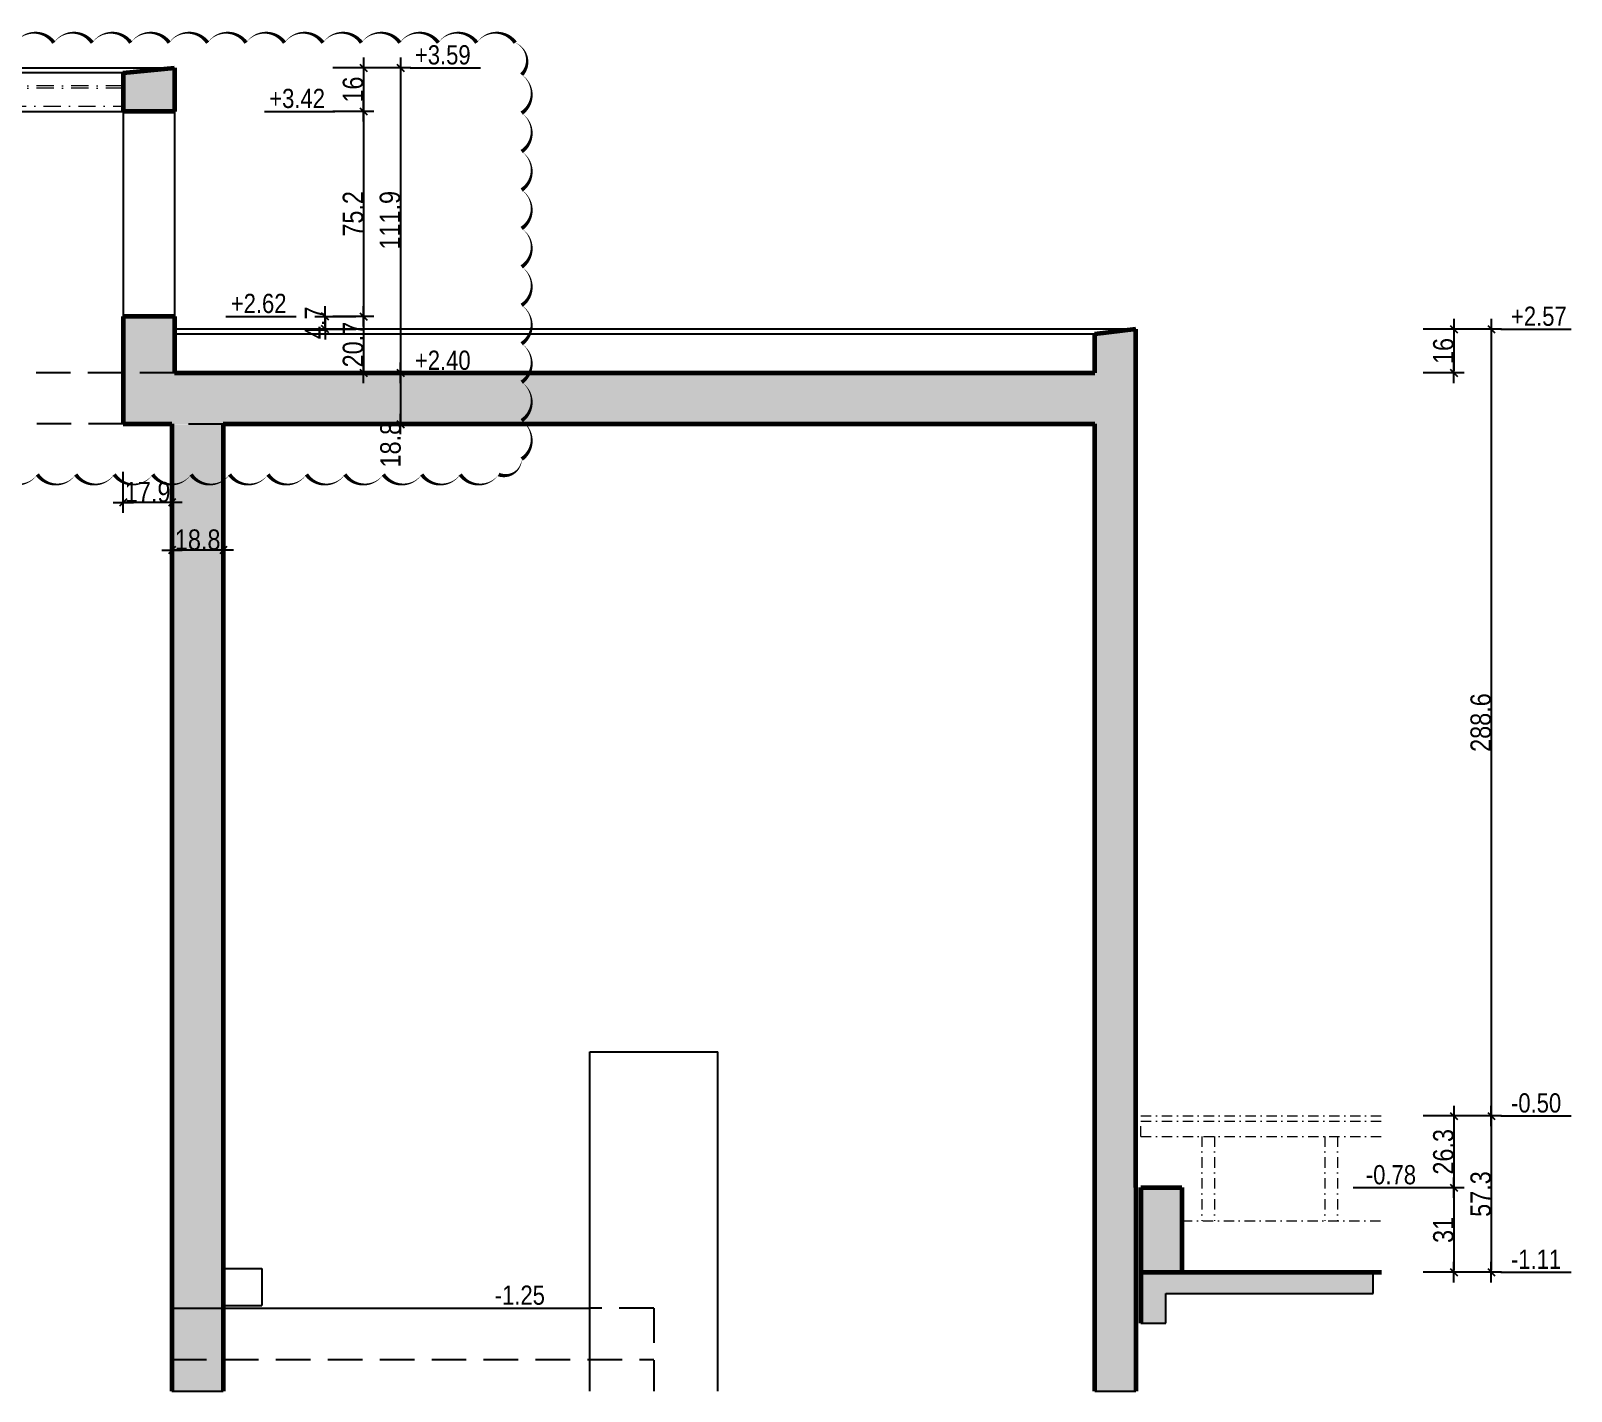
# Model space of a CAD drawing. Header units: millimetres. Extents: x 27344 to 33753, y -41751 to -37578.
# Drawn here: x 29297 to 30427, y -40764 to -39766 of the extents above; entities that cross this region are included whole.
import ezdxf

# ---------------------------------------------------------------- set-up
doc = ezdxf.new("R2010")
doc.units = ezdxf.units.MM
doc.linetypes.add('CACHEX2', pattern=[19.05, 12.7, -6.35])
doc.linetypes.add('TIRETPTX2', pattern=[50.8, 25.4, -12.7, 0, -12.7])
for name, color, linetype in [('01_cote_gen', 4, 'Continuous'), ('01_linteaux', 2, 'Continuous'), ('01_murs_sup', 2, 'CACHEX2'), ('01_poch_BN', 9, 'Continuous'), ('01_texte', 230, 'Continuous'), ('AA_COTES', 2, 'Continuous')]:
    doc.layers.add(name, color=color, linetype=linetype)
doc.layers.add('01_murs_coup', color=5, linetype='Continuous', lineweight=60)
doc.layers.add('01_tram_axes', color=2, linetype='TIRETPTX2', lineweight=9)
doc.styles.add('ARIAL NA', font='ARIALN.TTF')
doc.styles.add('STYLE2', font='ARIALN.TTF')
doc.dimstyles.new('JB25', dxfattribs={"dimscale": 0.1, "dimtxt": 150, "dimasz": 15, "dimexe": 0.1, "dimexo": 0.1, "dimgap": 0.09, "dimtad": 1, "dimdec": 1, "dimlfac": 0.5, "dimdsep": 46, "dimtxsty": 'STYLE2', "dimblk1": 'BOND_G', "dimblk2": 'BOND_D', "dimsah": 1, "dimcen": 1.5, "dimdle": 0.01, "dimse1": 1, "dimse2": 1, "dimclrd": 4, "dimclre": 2, "dimclrt": 6, "dimazin": 2, "dimtfac": 2.333333, "dimtdec": 1, "dimtix": 1, "dimtmove": 2, "dimatfit": 3, "dimldrblk": 'BOND_G', "dimfxl": 1, "dimtolj": 1, "dimtzin": 0, "dimarcsym": 0})

# ---------------------------------------------------------------- blocks, each defined once
blk = doc.blocks.new('BOND_G')
at = {"layer": 'AA_COTES', "color": 0}
for p, q in [((0, -5), (0, 15)), ((5, 0), (-5, 0)), ((1.77, 1.77), (-1.77, -1.77))]:
    blk.add_line(p, q, dxfattribs=at)
blk = doc.blocks.new('BOND_D')
at = {"layer": 'AA_COTES', "color": 0}
for p, q in [((5, 0), (-5, 0)), ((-1.77, -1.77), (1.77, 1.77)), ((0, 5), (0, -15))]:
    blk.add_line(p, q, dxfattribs=at)
blk = doc.blocks.new('*D3528')
at = {"layer": '01_cote_gen', "color": 4, "lineweight": -2, "ltscale": 0.1, "transparency": 16777216}
blk.add_line((29568.2, -39794.5), (29568.2, -40015.3), dxfattribs=at)
at = {"layer": 'Defpoints', "color": 0, "ltscale": 0.1, "transparency": 16777216}
for p in [(29412.6, -39793), (29528.6, -40016.8), (29568.2, -40016.8)]:
    blk.add_point(p, dxfattribs=at)
at = {"layer": '01_cote_gen', "color": 4, "lineweight": -2, "ltscale": 0.1, "transparency": 16777216, "xscale": 1.5, "yscale": 1.5, "zscale": 1.5}
for name, p, rotation in [('BOND_G', (29568.2, -39793), 90), ('BOND_D', (29568.2, -40016.8), 270)]:
    blk.add_blockref(name, p, dxfattribs=dict(at, rotation=rotation))
at = {"layer": '01_cote_gen', "color": 6, "ltscale": 0.1, "transparency": 16777216, "insert": (29560.5, -39904.9), "char_height": 15, "attachment_point": 5, "rotation": 90, "style": 'STYLE2'}
blk.add_mtext('\\A1;111.9', dxfattribs=at)
blk = doc.blocks.new('*D3535')
at = {"layer": '01_cote_gen', "color": 4, "lineweight": -2, "ltscale": 0.1, "transparency": 16777216}
blk.add_line((30340.8, -40563.5), (30340.8, -40613.1), dxfattribs=at)
at = {"layer": 'Defpoints', "color": 0, "ltscale": 0.1, "transparency": 16777216}
for p in [(30347.1, -40562), (30164.6, -40614.6), (30340.8, -40614.6)]:
    blk.add_point(p, dxfattribs=at)
at = {"layer": '01_cote_gen', "color": 4, "lineweight": -2, "ltscale": 0.1, "transparency": 16777216, "xscale": 1.5, "yscale": 1.5, "zscale": 1.5}
for name, p, rotation in [('BOND_G', (30340.8, -40562), 90), ('BOND_D', (30340.8, -40614.6), 270)]:
    blk.add_blockref(name, p, dxfattribs=dict(at, rotation=rotation))
at = {"layer": '01_cote_gen', "color": 6, "ltscale": 0.1, "transparency": 16777216, "insert": (30333.2, -40588.3), "char_height": 15, "attachment_point": 5, "rotation": 90, "style": 'STYLE2'}
blk.add_mtext('\\A1;26.3', dxfattribs=at)
blk = doc.blocks.new('*D3536')
at = {"layer": '01_cote_gen', "color": 4, "lineweight": -2, "ltscale": 0.1, "transparency": 16777216}
blk.add_line((30340.8, -40616.1), (30340.8, -40675.1), dxfattribs=at)
at = {"layer": 'Defpoints', "color": 0, "ltscale": 0.1, "transparency": 16777216}
for p in [(30164.6, -40614.6), (30201, -40676.6), (30340.8, -40676.6)]:
    blk.add_point(p, dxfattribs=at)
at = {"layer": '01_cote_gen', "color": 4, "lineweight": -2, "ltscale": 0.1, "transparency": 16777216, "xscale": 1.5, "yscale": 1.5, "zscale": 1.5}
for name, p, rotation in [('BOND_G', (30340.8, -40614.6), 90), ('BOND_D', (30340.8, -40676.6), 270)]:
    blk.add_blockref(name, p, dxfattribs=dict(at, rotation=rotation))
at = {"layer": '01_cote_gen', "color": 6, "ltscale": 0.1, "transparency": 16777216, "insert": (30333.2, -40645.6), "char_height": 15, "attachment_point": 5, "rotation": 90, "style": 'STYLE2'}
blk.add_mtext('\\A1;31', dxfattribs=at)
blk = doc.blocks.new('*D3537')
at = {"layer": '01_cote_gen', "color": 4, "lineweight": -2, "ltscale": 0.1, "transparency": 16777216}
blk.add_line((30368.3, -40563.5), (30368.3, -40675.1), dxfattribs=at)
at = {"layer": 'Defpoints', "color": 0, "ltscale": 0.1, "transparency": 16777216}
for p in [(30361.2, -40562), (30347.9, -40676.6), (30368.3, -40676.6)]:
    blk.add_point(p, dxfattribs=at)
at = {"layer": '01_cote_gen', "color": 4, "lineweight": -2, "ltscale": 0.1, "transparency": 16777216, "xscale": 1.5, "yscale": 1.5, "zscale": 1.5}
for name, p, rotation in [('BOND_G', (30368.3, -40562), 90), ('BOND_D', (30368.3, -40676.6), 270)]:
    blk.add_blockref(name, p, dxfattribs=dict(at, rotation=rotation))
at = {"layer": '01_cote_gen', "color": 6, "ltscale": 0.1, "transparency": 16777216, "insert": (30360.6, -40619.3), "char_height": 15, "attachment_point": 5, "rotation": 90, "style": 'STYLE2'}
blk.add_mtext('\\A1;57.3', dxfattribs=at)
blk = doc.blocks.new('*D3538')
at = {"layer": '01_cote_gen', "color": 4, "lineweight": -2, "ltscale": 0.1, "transparency": 16777216}
blk.add_line((30368.3, -39986.3), (30368.3, -40560.5), dxfattribs=at)
at = {"layer": 'Defpoints', "color": 0, "ltscale": 0.1, "transparency": 16777216}
for p in [(30104.9, -39984.8), (30214.5, -40562), (30368.3, -40562)]:
    blk.add_point(p, dxfattribs=at)
at = {"layer": '01_cote_gen', "color": 4, "lineweight": -2, "ltscale": 0.1, "transparency": 16777216, "xscale": 1.5, "yscale": 1.5, "zscale": 1.5}
for name, p, rotation in [('BOND_G', (30368.3, -39984.8), 90), ('BOND_D', (30368.3, -40562), 270)]:
    blk.add_blockref(name, p, dxfattribs=dict(at, rotation=rotation))
at = {"layer": '01_cote_gen', "color": 6, "ltscale": 0.1, "transparency": 16777216, "insert": (30360.6, -40273.4), "char_height": 15, "attachment_point": 5, "rotation": 90, "style": 'STYLE2'}
blk.add_mtext('\\A1;288.6', dxfattribs=at)
blk = doc.blocks.new('*D3655')
at = {"layer": '01_cote_gen', "color": 4, "lineweight": -2, "ltscale": 0.1, "transparency": 16777216}
blk.add_line((29436.7, -40146.9), (29402.1, -40146.9), dxfattribs=at)
at = {"layer": 'Defpoints', "color": 0, "ltscale": 0.1, "transparency": 16777216}
for p in [(29400.6, -40105.2), (29438.2, -40105.2), (29400.6, -40146.9)]:
    blk.add_point(p, dxfattribs=at)
at = {"layer": '01_cote_gen', "color": 4, "lineweight": -2, "ltscale": 0.1, "transparency": 16777216, "xscale": 1.5, "yscale": 1.5, "zscale": 1.5, "rotation": 180}
blk.add_blockref('BOND_D', (29400.6, -40146.9), dxfattribs=at)
at = {"layer": '01_cote_gen', "color": 4, "lineweight": -2, "ltscale": 0.1, "transparency": 16777216, "xscale": 1.5, "yscale": 1.5, "zscale": 1.5}
blk.add_blockref('BOND_G', (29438.2, -40146.9), dxfattribs=at)
at = {"layer": '01_cote_gen', "color": 6, "ltscale": 0.1, "transparency": 16777216, "insert": (29419.4, -40139.3), "char_height": 15, "attachment_point": 5, "style": 'STYLE2'}
blk.add_mtext('\\A1;18.8', dxfattribs=at)
blk = doc.blocks.new('*D3539')
at = {"layer": '01_cote_gen', "color": 4, "lineweight": -2, "ltscale": 0.1, "transparency": 16777216}
blk.add_line((29399.1, -40112), (29366.3, -40112), dxfattribs=at)
at = {"layer": 'Defpoints', "color": 0, "ltscale": 0.1, "transparency": 16777216}
for p in [(29364.8, -40023.1), (29400.6, -40044.5), (29364.8, -40112)]:
    blk.add_point(p, dxfattribs=at)
at = {"layer": '01_cote_gen', "color": 4, "lineweight": -2, "ltscale": 0.1, "transparency": 16777216, "xscale": 1.5, "yscale": 1.5, "zscale": 1.5, "rotation": 180}
blk.add_blockref('BOND_D', (29364.8, -40112), dxfattribs=at)
at = {"layer": '01_cote_gen', "color": 4, "lineweight": -2, "ltscale": 0.1, "transparency": 16777216, "xscale": 1.5, "yscale": 1.5, "zscale": 1.5}
blk.add_blockref('BOND_G', (29400.6, -40112), dxfattribs=at)
at = {"layer": '01_cote_gen', "color": 6, "ltscale": 0.1, "transparency": 16777216, "insert": (29382.7, -40104.4), "char_height": 15, "attachment_point": 5, "style": 'STYLE2'}
blk.add_mtext('\\A1;17.9', dxfattribs=at)
blk = doc.blocks.new('*D3708')
at = {"layer": '01_cote_gen', "color": 4, "lineweight": -2, "ltscale": 0.1, "transparency": 16777216}
blk.add_line((29541.1, -39794.5), (29541.1, -39823.5), dxfattribs=at)
at = {"layer": 'Defpoints', "color": 0, "ltscale": 0.1, "transparency": 16777216}
for p in [(29402.4, -39793), (29402.4, -39825), (29541.1, -39825)]:
    blk.add_point(p, dxfattribs=at)
at = {"layer": '01_cote_gen', "color": 4, "lineweight": -2, "ltscale": 0.1, "transparency": 16777216, "xscale": 1.5, "yscale": 1.5, "zscale": 1.5}
for name, p, rotation in [('BOND_G', (29541.1, -39793), 90), ('BOND_D', (29541.1, -39825), 270)]:
    blk.add_blockref(name, p, dxfattribs=dict(at, rotation=rotation))
at = {"layer": '01_cote_gen', "color": 6, "ltscale": 0.1, "transparency": 16777216, "insert": (29533.4, -39809), "char_height": 15, "attachment_point": 5, "rotation": 90, "style": 'STYLE2'}
blk.add_mtext('\\A1;16', dxfattribs=at)
blk = doc.blocks.new('*D3709')
at = {"layer": '01_cote_gen', "color": 4, "lineweight": -2, "ltscale": 0.1, "transparency": 16777216}
blk.add_line((29541.1, -39826.5), (29541.1, -39973.9), dxfattribs=at)
at = {"layer": 'Defpoints', "color": 0, "ltscale": 0.1, "transparency": 16777216}
for p in [(29519.9, -39825), (29402.4, -39975.4), (29541.1, -39975.4)]:
    blk.add_point(p, dxfattribs=at)
at = {"layer": '01_cote_gen', "color": 4, "lineweight": -2, "ltscale": 0.1, "transparency": 16777216, "xscale": 1.5, "yscale": 1.5, "zscale": 1.5}
for name, p, rotation in [('BOND_G', (29541.1, -39825), 90), ('BOND_D', (29541.1, -39975.4), 270)]:
    blk.add_blockref(name, p, dxfattribs=dict(at, rotation=rotation))
at = {"layer": '01_cote_gen', "color": 6, "ltscale": 0.1, "transparency": 16777216, "insert": (29533.4, -39900.2), "char_height": 15, "attachment_point": 5, "rotation": 90, "style": 'STYLE2'}
blk.add_mtext('\\A1;75.2', dxfattribs=at)
blk = doc.blocks.new('*D3710')
at = {"layer": '01_cote_gen', "color": 4, "lineweight": -2, "ltscale": 0.1, "transparency": 16777216}
blk.add_line((29541.1, -39976.9), (29541.1, -40015.3), dxfattribs=at)
at = {"layer": 'Defpoints', "color": 0, "ltscale": 0.1, "transparency": 16777216}
for p in [(29519.9, -39975.4), (29519.9, -40016.8), (29541.1, -40016.8)]:
    blk.add_point(p, dxfattribs=at)
at = {"layer": '01_cote_gen', "color": 4, "lineweight": -2, "ltscale": 0.1, "transparency": 16777216, "xscale": 1.5, "yscale": 1.5, "zscale": 1.5}
for name, p, rotation in [('BOND_G', (29541.1, -39975.4), 90), ('BOND_D', (29541.1, -40016.8), 270)]:
    blk.add_blockref(name, p, dxfattribs=dict(at, rotation=rotation))
at = {"layer": '01_cote_gen', "color": 6, "ltscale": 0.1, "transparency": 16777216, "insert": (29533.4, -39996.1), "char_height": 15, "attachment_point": 5, "rotation": 90, "style": 'STYLE2'}
blk.add_mtext('\\A1;20.7', dxfattribs=at)
blk = doc.blocks.new('*D3713')
at = {"layer": '01_cote_gen', "color": 4, "lineweight": -2, "ltscale": 0.1, "transparency": 16777216}
for p, q in [((29512.9, -39973.9), (29512.9, -39972.4)), ((29512.9, -39975.4), (29512.9, -39984.8)), ((29512.9, -39986.3), (29512.9, -39987.8))]:
    blk.add_line(p, q, dxfattribs=at)
at = {"layer": 'Defpoints', "color": 0, "ltscale": 0.1, "transparency": 16777216}
for p in [(29402.4, -39975.4), (29402.4, -39984.8), (29512.9, -39984.8)]:
    blk.add_point(p, dxfattribs=at)
at = {"layer": '01_cote_gen', "color": 4, "lineweight": -2, "ltscale": 0.1, "transparency": 16777216, "xscale": 1.5, "yscale": 1.5, "zscale": 1.5}
for name, p, rotation in [('BOND_G', (29512.9, -39975.4), 270), ('BOND_D', (29512.9, -39984.8), 90)]:
    blk.add_blockref(name, p, dxfattribs=dict(at, rotation=rotation))
at = {"layer": '01_cote_gen', "color": 6, "ltscale": 0.1, "transparency": 16777216, "insert": (29505.4, -39980.1), "char_height": 15, "attachment_point": 5, "rotation": 90, "style": 'STYLE2'}
blk.add_mtext('\\A1;4.7', dxfattribs=at)
blk = doc.blocks.new('*D3732')
at = {"layer": '01_cote_gen', "color": 4, "lineweight": -2, "ltscale": 0.1, "transparency": 16777216}
blk.add_line((30340.8, -39986.3), (30340.8, -40015.3), dxfattribs=at)
at = {"layer": 'Defpoints', "color": 0, "ltscale": 0.1, "transparency": 16777216}
for p in [(30107.5, -39984.8), (30031.9, -40016.8), (30340.8, -40016.8)]:
    blk.add_point(p, dxfattribs=at)
at = {"layer": '01_cote_gen', "color": 4, "lineweight": -2, "ltscale": 0.1, "transparency": 16777216, "xscale": 1.5, "yscale": 1.5, "zscale": 1.5}
for name, p, rotation in [('BOND_G', (30340.8, -39984.8), 90), ('BOND_D', (30340.8, -40016.8), 270)]:
    blk.add_blockref(name, p, dxfattribs=dict(at, rotation=rotation))
at = {"layer": '01_cote_gen', "color": 6, "ltscale": 0.1, "transparency": 16777216, "insert": (30333.2, -40000.8), "char_height": 15, "attachment_point": 5, "rotation": 90, "style": 'STYLE2'}
blk.add_mtext('\\A1;16', dxfattribs=at)
blk = doc.blocks.new('*D3733')
at = {"layer": '01_cote_gen', "color": 4, "lineweight": -2, "ltscale": 0.1, "transparency": 16777216}
blk.add_line((29568.2, -40018.3), (29568.2, -40052.9), dxfattribs=at)
at = {"layer": 'Defpoints', "color": 0, "ltscale": 0.1, "transparency": 16777216}
for p in [(29561.1, -40016.8), (29561.1, -40054.4), (29568.2, -40054.4)]:
    blk.add_point(p, dxfattribs=at)
at = {"layer": '01_cote_gen', "color": 4, "lineweight": -2, "ltscale": 0.1, "transparency": 16777216, "xscale": 1.5, "yscale": 1.5, "zscale": 1.5}
for name, p, rotation in [('BOND_G', (29568.2, -40016.8), 90), ('BOND_D', (29568.2, -40054.4), 270)]:
    blk.add_blockref(name, p, dxfattribs=dict(at, rotation=rotation))
at = {"layer": '01_cote_gen', "color": 6, "ltscale": 0.1, "transparency": 16777216, "insert": (29560.9, -40069.5), "char_height": 15, "attachment_point": 5, "rotation": 90, "style": 'STYLE2'}
blk.add_mtext('\\A1;18.8', dxfattribs=at)

msp = doc.modelspace()

# ---------------------------------------------------------------- hatches: boundary and pattern name
at = {"layer": '01_poch_BN', "ltscale": 0.1}
h = msp.add_hatch(color=256, dxfattribs=at)
h.dxf.hatch_style = 1
h.paths.add_polyline_path([(28977.62, -40676.63), (27505.58, -40676.63), (27505.58, -40714.1), (27537.73, -40714.1), (27537.73, -40697.49), (28949.37, -40697.49), (28949.37, -40714.03), (28977.62, -40714.03)])
h.paths.add_polyline_path([(27535.66, -40413.43), (27505.58, -40409.67), (27505.58, -40676.63), (27535.66, -40676.63)])
h.paths.add_polyline_path([(30107.5, -39984.79), (30077.42, -39988.55), (30077.42, -40016.75), (29402.43, -40016.75), (29402.43, -39975.39), (29364.83, -39975.39), (29364.83, -40054.35), (29400.55, -40054.35), (29438.15, -40054.48), (29438.15, -40054.35), (30077.42, -40054.35), (30077.42, -40763.92), (30107.5, -40763.92), (30107.5, -40676.63), (30107.5, -40614.59)])
h.paths.add_polyline_path([(29438.15, -40054.48), (29400.55, -40054.48), (29400.55, -40740.55), (29438.15, -40740.55)], flags=17)
h.paths.add_polyline_path([(29438.15, -40740.55), (29400.55, -40740.55), (29400.55, -40763.92), (29438.15, -40763.92)], flags=17)
h.paths.add_polyline_path([(28977.62, -39862.59), (28940.02, -39862.59), (28940.02, -39885.15), (28541.39, -39885.15), (28541.39, -39796.79), (28507.55, -39793.03), (28507.55, -40676.63), (28541.39, -40676.63), (28541.39, -39922.75), (28940.02, -39922.75), (28940.02, -40676.63), (28977.62, -40676.63)])
h = msp.add_hatch(color=256, dxfattribs=at)
h.dxf.hatch_style = 1
h.paths.add_polyline_path([(29402.43, -39793.03), (29364.83, -39796.79), (29364.83, -39824.99), (29402.43, -39824.99)])
h = msp.add_hatch(color=256, dxfattribs=at)
h.dxf.hatch_style = 1
h.paths.add_polyline_path([(30141.34, -40614.59), (30111.26, -40614.59), (30111.26, -40676.63), (30141.34, -40676.63)])
h.paths.add_polyline_path([(30281.72, -40676.63), (30111.26, -40676.63), (30111.26, -40714.1), (30129.49, -40714.1), (30129.49, -40692.3), (30281.72, -40692.3)])

# ---------------------------------------------------------------- linework, layer by layer
at = {"layer": '01_linteaux', "ltscale": 0.1}
for p, q in [((28507.55, -39793.03), (29402.43, -39793.03)), ((29364.83, -39796.79), (28697.43, -39796.79)), ((28940.02, -39824.99), (29364.83, -39824.99)), ((29364.83, -39824.99), (29364.83, -39975.39)), ((29402.43, -39824.99), (29402.43, -39975.39)), ((30107.5, -39984.79), (29402.43, -39984.79)), ((30077.42, -39988.55), (29402.43, -39988.55)), ((29707.03, -40514.95), (29801.03, -40514.95)), ((29707.03, -40763.92), (29707.03, -40514.95)), ((29801.03, -40763.92), (29801.03, -40514.95)), ((29438.15, -40674), (29466.42, -40674)), ((29466.42, -40674), (29466.42, -40701.07)), ((29400.55, -40702.95), (29707.03, -40702.95)), ((29438.15, -40701.07), (29466.42, -40701.07))]:
    msp.add_line(p, q, dxfattribs=at)
at = {"layer": '01_murs_coup'}
for p, q in [((29364.83, -39796.79), (29402.43, -39793.03)), ((29402.43, -39793.03), (29402.43, -39824.99)), ((29364.83, -39796.79), (29364.83, -39824.99)), ((29402.43, -39824.99), (29364.83, -39824.99)), ((29364.83, -39975.39), (29364.83, -40054.35)), ((29402.43, -39975.39), (29364.83, -39975.39)), ((29402.43, -39975.39), (29402.43, -40016.75)), ((30107.5, -39984.79), (30077.42, -39988.55)), ((30107.5, -40614.59), (30107.5, -39984.79)), ((30077.42, -40016.75), (30077.42, -39988.55)), ((29402.43, -40016.75), (30077.42, -40016.75)), ((29364.83, -40054.35), (29400.55, -40054.35)), ((29400.55, -40054.35), (29400.55, -40763.92)), ((29438.15, -40054.35), (29438.15, -40763.92)), ((29438.15, -40054.35), (30077.42, -40054.35)), ((30077.42, -40763.92), (30077.42, -40054.35)), ((30111.26, -40614.59), (30141.34, -40614.59)), ((30141.34, -40614.59), (30141.34, -40676.63)), ((29400.55, -40676.63), (29400.55, -40714.1)), ((30111.26, -40676.63), (30287.64, -40676.63))]:
    msp.add_line(p, q, dxfattribs=at)
for points in [[(30107.5, -40614.59), (30107.5, -40676.63), (30107.5, -40763.92)], [(30111.26, -40614.59), (30111.26, -40676.63), (30111.26, -40714.1)]]:
    msp.add_lwpolyline(points, dxfattribs=at)
at = {"layer": '01_murs_sup', "ltscale": 2}
for p, q in [((29402.43, -40016.75), (28977.62, -40016.75)), ((29364.83, -40054.35), (28977.62, -40054.35)), ((29438.15, -40054.48), (29400.55, -40054.48)), ((29754.03, -40702.95), (29707.03, -40702.95)), ((29754.03, -40702.95), (29754.03, -40763.92)), ((29400.55, -40740.55), (29754.03, -40740.55))]:
    msp.add_line(p, q, dxfattribs=at)
at = {"layer": '01_poch_BN', "ltscale": 0.1}
for p, q in [((30281.72, -40692.3), (30281.72, -40676.63)), ((30129.49, -40714.1), (30129.49, -40692.3)), ((30129.49, -40692.3), (30281.72, -40692.3)), ((30111.26, -40714.1), (30129.49, -40714.1)), ((29400.55, -40763.92), (29438.15, -40763.92)), ((30077.42, -40763.92), (30107.5, -40763.92))]:
    msp.add_line(p, q, dxfattribs=at)
at = {"layer": '01_texte'}
for p, q in [((29575.2, -39793.03), (29626.76, -39793.03)), ((29468.35, -39824.99), (29519.91, -39824.99)), ((29440.15, -39975.39), (29491.71, -39975.39)), ((30375.34, -39984.79), (30426.89, -39984.79)), ((30375.34, -40561.95), (30426.89, -40561.95)), ((30266.89, -40614.59), (30319.69, -40614.59)), ((30375.34, -40676.63), (30426.89, -40676.63))]:
    msp.add_line(p, q, dxfattribs=at)
msp.add_lwpolyline([(29285.73, -39774.64, 0, 2.82, -0.5205671), (29313.93, -39774.64, 0, 2.82, -0.5205671), (29342.13, -39774.64, 0, 2.82, -0.5205671), (29370.33, -39774.64, 0, 2.82, -0.5205671), (29398.53, -39774.64, 0, 2.82, -0.5205671), (29426.73, -39774.64, 0, 2.82, -0.5205671), (29454.93, -39774.64, 0, 2.82, -0.5205671), (29483.13, -39774.64, 0, 2.82, -0.5205671), (29511.33, -39774.64, 0, 2.82, -0.5205671), (29539.53, -39774.64, 0, 2.82, -0.5205671), (29567.73, -39774.64, 0, 2.82, -0.5205671), (29595.93, -39774.64, 0, 2.82, -0.5205671), (29624.13, -39774.64, 0, 2.82, -0.5205671), (29652.33, -39774.64, 0, 2.82, -0.5205671), (29657.07, -39798.09, 0, 2.82, -0.5205671), (29657.07, -39826.29, 0, 2.82, -0.5205671), (29657.07, -39854.49, 0, 2.82, -0.5205671), (29657.07, -39882.69, 0, 2.82, -0.5205671), (29657.07, -39910.89, 0, 2.82, -0.5205671), (29657.07, -39939.09, 0, 2.82, -0.5205671), (29657.07, -39967.29, 0, 2.82, -0.5205671), (29657.07, -39995.49, 0, 2.82, -0.5205671), (29657.07, -40023.69, 0, 2.82, -0.5205671), (29657.07, -40051.89, 0, 2.82, -0.5205671), (29657.07, -40080.09, 0, 2.82, -0.5205671), (29640.18, -40091.4, 0, 2.82, -0.5205671), (29611.98, -40091.4, 0, 2.82, -0.5205671), (29583.78, -40091.4, 0, 2.82, -0.5205671), (29555.58, -40091.4, 0, 2.82, -0.5205671), (29527.38, -40091.4, 0, 2.82, -0.5205671), (29499.18, -40091.4, 0, 2.82, -0.5205671), (29470.98, -40091.4, 0, 2.82, -0.5205671), (29442.78, -40091.4, 0, 2.82, -0.5205671), (29414.58, -40091.4, 0, 2.82, -0.5205671), (29386.38, -40091.4, 0, 2.82, -0.5205671), (29358.18, -40091.4, 0, 2.82, -0.5205671), (29329.98, -40091.4, 0, 2.82, -0.5205671), (29301.78, -40091.4, 0, 2.82, -0.5205671), (29273.58, -40091.4, 0, 2.82, -0.5205671)], format="xyseb", dxfattribs=at)
at = {"layer": '01_tram_axes', "ltscale": 0.5}
for p, q in [((29364.83, -39806.19), (28923.88, -39806.19)), ((29364.83, -39808.07), (28925.76, -39808.07)), ((28923.88, -39821.23), (29364.83, -39821.23))]:
    msp.add_line(p, q, dxfattribs=at)
at = {"layer": '01_tram_axes', "ltscale": 0.3}
for p, q in [((30107.5, -40576.99), (30107.5, -40561.95)), ((30111.26, -40561.95), (30287.64, -40561.95)), ((30111.26, -40576.99), (30111.26, -40561.95)), ((30111.26, -40565.71), (30287.64, -40565.71)), ((30111.26, -40576.99), (30287.64, -40576.99)), ((30155.91, -40576.99), (30155.91, -40639.03)), ((30165.31, -40576.99), (30165.31, -40639.03)), ((30246.15, -40576.99), (30246.15, -40639.03)), ((30255.55, -40576.99), (30255.55, -40639.03)), ((30141.34, -40639.03), (30287.64, -40639.03))]:
    msp.add_line(p, q, dxfattribs=at)

# ---------------------------------------------------------------- texts
at = {"layer": '01_texte', "style": 'ARIAL NA'}
for s, p in [('+3.59', (29578.76, -39790.57)), ('+3.42', (29471.9, -39822.53)), ('+2.62', (29443.7, -39972.93)), ('+2.57', (30382.74, -39982.33)), ('+2.40', (29578.76, -40014.63)), ('-0.50', (30382.74, -40559.49)), ('-0.78', (30276.27, -40612.14)), ('-1.11', (30382.74, -40674.17)), ('-1.25', (29637.3, -40700.49))]:
    msp.add_text(s, height=14.1, dxfattribs=at).set_placement(p)

# ---------------------------------------------------------------- dimensions: what is measured, and where the dimension line sits
at = {"layer": '01_cote_gen', "ltscale": 0.1}
for base, p1, p2, picture, middle in [((29541.06, -39824.99), (29402.43, -39793.03), (29402.43, -39824.99), '*D3708', (29533.39, -39809.01)), ((29568.15, -40016.75), (29412.56, -39793.03), (29528.59, -40016.75), '*D3528', (29560.48, -39904.89)), ((29541.06, -39975.39), (29519.91, -39824.99), (29402.43, -39975.39), '*D3709', (29533.39, -39900.19)), ((29512.93, -39984.79), (29402.43, -39975.39), (29402.43, -39984.79), '*D3713', (29505.42, -39980.09)), ((29541.06, -40016.75), (29519.91, -39975.39), (29519.91, -40016.75), '*D3710', (29533.39, -39996.07)), ((30340.84, -40016.75), (30107.5, -39984.79), (30031.9, -40016.75), '*D3732', (30333.17, -40000.77)), ((30368.29, -40561.95), (30104.87, -39984.79), (30214.45, -40561.95), '*D3538', (30360.62, -40273.37)), ((30340.84, -40614.59), (30347.14, -40561.95), (30164.62, -40614.59), '*D3535', (30333.17, -40588.27)), ((30368.29, -40676.63), (30361.24, -40561.95), (30347.89, -40676.63), '*D3537', (30360.62, -40619.29)), ((30340.84, -40676.63), (30164.62, -40614.59), (30201, -40676.63), '*D3536', (30333.17, -40645.61))]:
    dim = msp.add_linear_dim(base=base, p1=p1, p2=p2, angle=90, dimstyle='JB25', dxfattribs=at)
    dim.commit()
    dim.dimension.update_dxf_attribs({"geometry": picture, "text_midpoint": middle})
dim = msp.add_linear_dim(base=(29568.15, -40054.35), p1=(29561.1, -40016.75), p2=(29561.1, -40054.35), angle=90, dimstyle='JB25', dxfattribs=at)
dim.commit()
dim.dimension.update_dxf_attribs({"geometry": '*D3733', "text_midpoint": (29560.94, -40069.47), "dimtype": 160})
for base, p1, p2, picture, middle in [((29364.83, -40112.04), (29400.55, -40044.54), (29364.83, -40023.07), '*D3539', (29382.69, -40104.38)), ((29400.55, -40146.95), (29438.15, -40105.23), (29400.55, -40105.23), '*D3655', (29419.35, -40139.28))]:
    dim = msp.add_linear_dim(base=base, p1=p1, p2=p2, dimstyle='JB25', dxfattribs=at)
    dim.commit()
    dim.dimension.update_dxf_attribs({"geometry": picture, "text_midpoint": middle})

doc.saveas('drawing.dxf')
